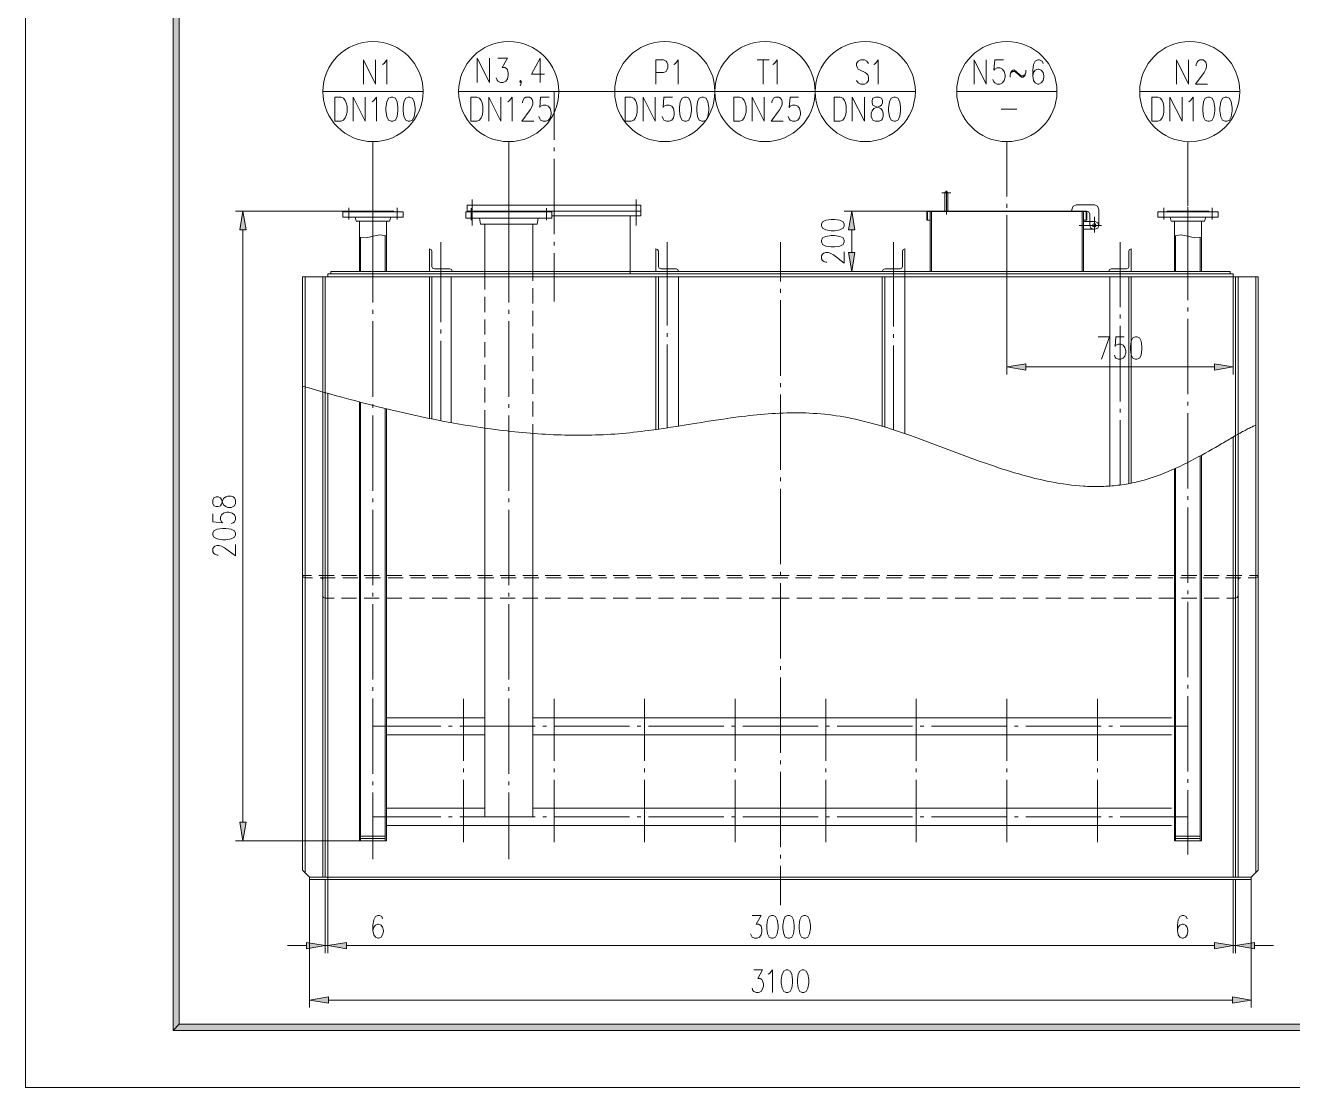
# Model space of a CAD drawing. Header units: millimetres. Extents: x 0 to 829, y 0 to 586.
# Drawn here: x 0 to 207, y 0 to 173.6 of the extents above; entities that cross this region are included whole.
import ezdxf

# ---------------------------------------------------------------- set-up
doc = ezdxf.new("R2010")
doc.units = ezdxf.units.MM

msp = doc.modelspace()

# ---------------------------------------------------------------- hatches: boundary and pattern name
h = msp.add_hatch(color=0)
h.dxf.hatch_style = 2
h.paths.add_polyline_path([(24.154694, 576.266028), (25.142472, 575.281778), (25.142472, 10.3505), (24.154694, 9.36625)])
h = msp.add_hatch(color=0)
h.dxf.hatch_style = 2
h.paths.add_polyline_path([(35.030833, 140.151556), (35.542361, 143.231306), (36.057417, 140.151556)])
h = msp.add_hatch(color=0)
h.dxf.hatch_style = 2
h.paths.add_polyline_path([(134.443611, 140.151556), (134.958667, 143.231306), (135.470194, 140.151556)])
h = msp.add_hatch(color=0)
h.dxf.hatch_style = 2
h.paths.add_polyline_path([(134.443611, 136.454444), (134.958667, 133.374694), (135.470194, 136.454444)])
h = msp.add_hatch(color=0)
h.dxf.hatch_style = 2
h.paths.add_polyline_path([(69.708889, 133.361642), (69.695836, 133.374694), (69.708889, 133.387747), (69.721942, 133.374694)])
h = msp.add_hatch(color=0)
h.dxf.hatch_style = 2
h.paths.add_polyline_path([(106.68, 133.361642), (106.666947, 133.374694), (106.68, 133.387747), (106.693053, 133.374694)])
h = msp.add_hatch(color=0)
h.dxf.hatch_style = 2
h.paths.add_polyline_path([(139.954, 133.361642), (139.940947, 133.374694), (139.954, 133.387747), (139.967053, 133.374694)])
h = msp.add_hatch(color=0)
h.dxf.hatch_style = 2
h.paths.add_polyline_path([(176.925111, 133.361642), (176.912058, 133.374694), (176.925111, 133.387747), (176.938164, 133.374694)])
h = msp.add_hatch(color=0)
h.dxf.hatch_style = 2
h.paths.add_polyline_path([(163.367861, 118.282861), (160.288111, 117.771333), (163.367861, 117.256278)])
h = msp.add_hatch(color=0)
h.dxf.hatch_style = 2
h.paths.add_polyline_path([(194.179472, 118.282861), (197.259222, 117.771333), (194.179472, 117.256278)])
h = msp.add_hatch(color=0)
h.dxf.hatch_style = 2
h.paths.add_polyline_path([(45.282556, 83.669364), (45.269503, 83.682417), (45.282556, 83.695469), (45.295608, 83.682417)])
h = msp.add_hatch(color=0)
h.dxf.hatch_style = 2
h.paths.add_polyline_path([(201.351444, 83.669364), (201.338392, 83.682417), (201.351444, 83.695469), (201.364497, 83.682417)])
h = msp.add_hatch(color=0)
h.dxf.hatch_style = 2
h.paths.add_polyline_path([(35.030833, 43.384611), (35.542361, 40.304861), (36.057417, 43.384611)])
h = msp.add_hatch(color=0)
h.dxf.hatch_style = 2
h.paths.add_polyline_path([(45.896389, 23.720778), (48.979667, 23.20925), (45.896389, 22.694194)])
h = msp.add_hatch(color=0)
h.dxf.hatch_style = 2
h.paths.add_polyline_path([(52.454528, 23.720778), (49.374778, 23.20925), (52.454528, 22.694194)])
h = msp.add_hatch(color=0)
h.dxf.hatch_style = 2
h.paths.add_polyline_path([(52.454528, 23.720778), (49.374778, 23.20925), (52.454528, 22.694194)])
h = msp.add_hatch(color=0)
h.dxf.hatch_style = 2
h.paths.add_polyline_path([(194.179472, 23.720778), (197.259222, 23.20925), (194.179472, 22.694194)])
h = msp.add_hatch(color=0)
h.dxf.hatch_style = 2
h.paths.add_polyline_path([(194.179472, 23.720778), (197.259222, 23.20925), (194.179472, 22.694194)])
h = msp.add_hatch(color=0)
h.dxf.hatch_style = 2
h.paths.add_polyline_path([(200.734083, 23.720778), (197.654333, 23.20925), (200.734083, 22.694194)])
h = msp.add_hatch(color=0)
h.dxf.hatch_style = 2
h.paths.add_polyline_path([(49.49825, 14.820194), (46.414972, 14.308667), (49.49825, 13.793611)])
h = msp.add_hatch(color=0)
h.dxf.hatch_style = 2
h.paths.add_polyline_path([(197.13575, 14.820194), (200.219028, 14.308667), (197.13575, 13.793611)])
h = msp.add_hatch(color=0)
h.dxf.hatch_style = 2
h.paths.add_polyline_path([(24.154694, 9.36625), (25.142472, 10.3505), (818.80075, 10.3505), (819.788528, 9.36625)])

# ---------------------------------------------------------------- linework, layer by layer
at = {"color": 0, "lineweight": 0}
for points in [[(0, 0), (0, 585.632278), (829.154778, 585.632278), (829.154778, 0)], [(24.154694, 576.266028), (25.142472, 575.281778), (25.142472, 10.3505), (24.154694, 9.36625)], [(50.567167, 157.899806), (50.567167, 161.843861), (51.551417, 161.843861), (51.97475, 161.656889), (52.256972, 161.279417), (52.398083, 160.905472), (52.539194, 160.341028), (52.539194, 159.402639), (52.398083, 158.838194), (52.256972, 158.46425), (51.97475, 158.086778), (51.551417, 157.899806)], [(59.72175, 161.843861), (59.298417, 161.656889), (59.016194, 161.092444), (58.875083, 160.154056), (58.875083, 159.589611), (59.016194, 158.651222), (59.298417, 158.086778), (59.72175, 157.899806), (60.003972, 157.899806), (60.427306, 158.086778), (60.706, 158.651222), (60.847111, 159.589611), (60.847111, 160.154056), (60.706, 161.092444), (60.427306, 161.656889), (60.003972, 161.843861)], [(62.536917, 161.843861), (62.117111, 161.656889), (61.834889, 161.092444), (61.693778, 160.154056), (61.693778, 159.589611), (61.834889, 158.651222), (62.117111, 158.086778), (62.536917, 157.899806), (62.819139, 157.899806), (63.242472, 158.086778), (63.524694, 158.651222), (63.665806, 159.589611), (63.665806, 160.154056), (63.524694, 161.092444), (63.242472, 161.656889), (62.819139, 161.843861)], [(72.749833, 157.899806), (72.749833, 161.843861), (73.734083, 161.843861), (74.157417, 161.656889), (74.439639, 161.279417), (74.58075, 160.905472), (74.721861, 160.341028), (74.721861, 159.402639), (74.58075, 158.838194), (74.439639, 158.46425), (74.157417, 158.086778), (73.734083, 157.899806)], [(97.952278, 157.899806), (97.952278, 161.843861), (98.940056, 161.843861), (99.359861, 161.656889), (99.642083, 161.279417), (99.783194, 160.905472), (99.924306, 160.341028), (99.924306, 159.402639), (99.783194, 158.838194), (99.642083, 158.46425), (99.359861, 158.086778), (98.940056, 157.899806)], [(107.671306, 161.843861), (107.247972, 161.656889), (106.96575, 161.092444), (106.824639, 160.154056), (106.824639, 159.589611), (106.96575, 158.651222), (107.247972, 158.086778), (107.671306, 157.899806), (107.953528, 157.899806), (108.376861, 158.086778), (108.655556, 158.651222), (108.796667, 159.589611), (108.796667, 160.154056), (108.655556, 161.092444), (108.376861, 161.656889), (107.953528, 161.843861)], [(110.486472, 161.843861), (110.066667, 161.656889), (109.784444, 161.092444), (109.643333, 160.154056), (109.643333, 159.589611), (109.784444, 158.651222), (110.066667, 158.086778), (110.486472, 157.899806), (110.768694, 157.899806), (111.192028, 158.086778), (111.47425, 158.651222), (111.615361, 159.589611), (111.615361, 160.154056), (111.47425, 161.092444), (111.192028, 161.656889), (110.768694, 161.843861)], [(115.725222, 157.899806), (115.725222, 161.843861), (116.713, 161.843861), (117.136333, 161.656889), (117.418556, 161.279417), (117.556139, 160.905472), (117.69725, 160.341028), (117.69725, 159.402639), (117.556139, 158.838194), (117.418556, 158.46425), (117.136333, 158.086778), (116.713, 157.899806)], [(132.090583, 157.899806), (132.090583, 161.843861), (133.078361, 161.843861), (133.501694, 161.656889), (133.783917, 161.279417), (133.9215, 160.905472), (134.062611, 160.341028), (134.062611, 159.402639), (133.9215, 158.838194), (133.783917, 158.46425), (133.501694, 158.086778), (133.078361, 157.899806)], [(138.853333, 161.843861), (138.43, 161.656889), (138.288889, 161.279417), (138.288889, 160.905472), (138.43, 160.528), (138.712222, 160.341028), (139.276667, 160.154056), (139.696472, 159.963556), (139.978694, 159.589611), (140.119806, 159.215667), (140.119806, 158.651222), (139.978694, 158.27375), (139.837583, 158.086778), (139.417778, 157.899806), (138.853333, 157.899806), (138.43, 158.086778), (138.288889, 158.27375), (138.147778, 158.651222), (138.147778, 159.215667), (138.288889, 159.589611), (138.571111, 159.963556), (138.994444, 160.154056), (139.555361, 160.341028), (139.837583, 160.528), (139.978694, 160.905472), (139.978694, 161.279417), (139.837583, 161.656889), (139.417778, 161.843861)], [(141.809611, 161.843861), (141.386278, 161.656889), (141.107583, 161.092444), (140.966472, 160.154056), (140.966472, 159.589611), (141.107583, 158.651222), (141.386278, 158.086778), (141.809611, 157.899806), (142.091833, 157.899806), (142.515167, 158.086778), (142.797389, 158.651222), (142.9385, 159.589611), (142.9385, 160.154056), (142.797389, 161.092444), (142.515167, 161.656889), (142.091833, 161.843861)], [(183.970083, 157.89275), (183.970083, 161.836806), (184.957861, 161.836806), (185.381194, 161.649833), (185.659889, 161.272361), (185.801, 160.898417), (185.942111, 160.333972), (185.942111, 159.395583), (185.801, 158.831139), (185.659889, 158.457194), (185.381194, 158.08325), (184.957861, 157.89275)], [(193.124667, 161.836806), (192.704861, 161.649833), (192.422639, 161.085389), (192.281528, 160.147), (192.281528, 159.582556), (192.422639, 158.644167), (192.704861, 158.08325), (193.124667, 157.89275), (193.406889, 157.89275), (193.830222, 158.08325), (194.112444, 158.644167), (194.253556, 159.582556), (194.253556, 160.147), (194.112444, 161.085389), (193.830222, 161.649833), (193.406889, 161.836806)], [(195.943361, 161.836806), (195.520028, 161.649833), (195.237806, 161.085389), (195.096694, 160.147), (195.096694, 159.582556), (195.237806, 158.644167), (195.520028, 158.08325), (195.943361, 157.89275), (196.225583, 157.89275), (196.648917, 158.08325), (196.927611, 158.644167), (197.068722, 159.582556), (197.068722, 160.147), (196.927611, 161.085389), (196.648917, 161.649833), (196.225583, 161.836806)], [(35.030833, 140.151556), (35.542361, 143.231306), (36.057417, 140.151556)], [(134.443611, 140.151556), (134.958667, 143.231306), (135.470194, 140.151556)], [(130.026833, 140.81125), (130.203222, 140.416139), (130.732389, 140.151556), (131.614333, 140.021028), (132.139972, 140.021028), (133.021917, 140.151556), (133.547556, 140.416139), (133.723944, 140.81125), (133.723944, 141.075833), (133.547556, 141.470944), (133.021917, 141.735528), (132.139972, 141.869583), (131.614333, 141.869583), (130.732389, 141.735528), (130.203222, 141.470944), (130.026833, 141.075833)], [(174.289861, 140.892389), (174.374528, 141.100528), (174.582667, 141.188722), (174.794333, 141.100528), (174.879, 140.892389), (174.794333, 140.680722), (174.582667, 140.596056), (174.374528, 140.680722)], [(130.026833, 138.172472), (130.203222, 137.773833), (130.732389, 137.50925), (131.614333, 137.378722), (132.139972, 137.378722), (133.021917, 137.50925), (133.547556, 137.773833), (133.723944, 138.172472), (133.723944, 138.433528), (133.547556, 138.832167), (133.021917, 139.09675), (132.139972, 139.227278), (131.614333, 139.227278), (130.732389, 139.09675), (130.203222, 138.832167), (130.026833, 138.433528)], [(134.443611, 136.454444), (134.958667, 133.374694), (135.470194, 136.454444)], [(181.281917, 122.699639), (180.886806, 122.52325), (180.622222, 121.994083), (180.491694, 121.115667), (180.491694, 120.5865), (180.622222, 119.708083), (180.886806, 119.178917), (181.281917, 119.002528), (181.5465, 119.002528), (181.945139, 119.178917), (182.206194, 119.708083), (182.34025, 120.5865), (182.34025, 121.115667), (182.206194, 121.994083), (181.945139, 122.52325), (181.5465, 122.699639)], [(163.367861, 118.282861), (160.288111, 117.771333), (163.367861, 117.256278)], [(194.179472, 118.282861), (197.259222, 117.771333), (194.179472, 117.256278)], [(30.614056, 95.465194), (30.790444, 95.070083), (31.143222, 94.936028), (31.496, 94.936028), (31.84525, 95.070083), (32.021639, 95.334667), (32.198028, 95.860306), (32.374417, 96.258944), (32.727194, 96.52), (33.079972, 96.654056), (33.605611, 96.654056), (33.958389, 96.52), (34.134778, 96.389472), (34.311167, 95.994361), (34.311167, 95.465194), (34.134778, 95.070083), (33.958389, 94.936028), (33.605611, 94.8055), (33.079972, 94.8055), (32.727194, 94.936028), (32.374417, 95.200611), (32.198028, 95.595722), (32.021639, 96.124889), (31.84525, 96.389472), (31.496, 96.52), (31.143222, 96.52), (30.790444, 96.389472), (30.614056, 95.994361)], [(30.614056, 90.314639), (30.790444, 89.919528), (31.319611, 89.654944), (32.198028, 89.524417), (32.727194, 89.524417), (33.605611, 89.654944), (34.134778, 89.919528), (34.311167, 90.314639), (34.311167, 90.579222), (34.134778, 90.974333), (33.605611, 91.238917), (32.727194, 91.372972), (32.198028, 91.372972), (31.319611, 91.238917), (30.790444, 90.974333), (30.614056, 90.579222)], [(35.030833, 43.384611), (35.542361, 40.304861), (36.057417, 43.384611)], [(121.863556, 28.137556), (121.468444, 27.961167), (121.203861, 27.432), (121.073333, 26.553583), (121.073333, 26.024417), (121.203861, 25.142472), (121.468444, 24.616833), (121.863556, 24.440444), (122.128139, 24.440444), (122.52325, 24.616833), (122.787833, 25.142472), (122.921889, 26.024417), (122.921889, 26.553583), (122.787833, 27.432), (122.52325, 27.961167), (122.128139, 28.137556)], [(124.505861, 28.137556), (124.11075, 27.961167), (123.846167, 27.432), (123.712111, 26.553583), (123.712111, 26.024417), (123.846167, 25.142472), (124.11075, 24.616833), (124.505861, 24.440444), (124.770444, 24.440444), (125.165556, 24.616833), (125.430139, 25.142472), (125.560667, 26.024417), (125.560667, 26.553583), (125.430139, 27.432), (125.165556, 27.961167), (124.770444, 28.137556)], [(127.144639, 28.137556), (126.749528, 27.961167), (126.484944, 27.432), (126.354417, 26.553583), (126.354417, 26.024417), (126.484944, 25.142472), (126.749528, 24.616833), (127.144639, 24.440444), (127.409222, 24.440444), (127.807861, 24.616833), (128.068917, 25.142472), (128.202972, 26.024417), (128.202972, 26.553583), (128.068917, 27.432), (127.807861, 27.961167), (127.409222, 28.137556)], [(45.896389, 23.720778), (48.979667, 23.20925), (45.896389, 22.694194)], [(52.454528, 23.720778), (49.374778, 23.20925), (52.454528, 22.694194)], [(52.454528, 23.720778), (49.374778, 23.20925), (52.454528, 22.694194)], [(194.179472, 23.720778), (197.259222, 23.20925), (194.179472, 22.694194)], [(194.179472, 23.720778), (197.259222, 23.20925), (194.179472, 22.694194)], [(200.734083, 23.720778), (197.654333, 23.20925), (200.734083, 22.694194)], [(124.241278, 19.236972), (123.846167, 19.060583), (123.581583, 18.534944), (123.447528, 17.653), (123.447528, 17.123833), (123.581583, 16.245417), (123.846167, 15.71625), (124.241278, 15.539861), (124.505861, 15.539861), (124.900972, 15.71625), (125.165556, 16.245417), (125.296083, 17.123833), (125.296083, 17.653), (125.165556, 18.534944), (124.900972, 19.060583), (124.505861, 19.236972)], [(126.883583, 19.236972), (126.484944, 19.060583), (126.220361, 18.534944), (126.089833, 17.653), (126.089833, 17.123833), (126.220361, 16.245417), (126.484944, 15.71625), (126.883583, 15.539861), (127.144639, 15.539861), (127.543278, 15.71625), (127.807861, 16.245417), (127.938389, 17.123833), (127.938389, 17.653), (127.807861, 18.534944), (127.543278, 19.060583), (127.144639, 19.236972)], [(49.49825, 14.820194), (46.414972, 14.308667), (49.49825, 13.793611)], [(197.13575, 14.820194), (200.219028, 14.308667), (197.13575, 13.793611)], [(24.154694, 9.36625), (25.142472, 10.3505), (818.80075, 10.3505), (819.788528, 9.36625)]]:
    msp.add_lwpolyline(points, close=True, dxfattribs=at)
for points in [[(55.21325, 163.978167), (55.21325, 167.922222), (57.185278, 163.978167), (57.185278, 167.922222)], [(58.314167, 167.170806), (58.596389, 167.357778), (59.016194, 167.922222), (59.016194, 163.978167)], [(73.804639, 164.256861), (73.804639, 168.200917), (75.776667, 164.256861), (75.776667, 168.200917)], [(77.187778, 168.200917), (78.736472, 168.200917), (77.889806, 166.698083), (78.313139, 166.698083), (78.595361, 166.511111), (78.736472, 166.324139), (78.877583, 165.759694), (78.877583, 165.38575), (78.736472, 164.821306), (78.45425, 164.447361), (78.030917, 164.256861), (77.607583, 164.256861), (77.187778, 164.447361), (77.046667, 164.634333), (76.905556, 165.008278)], [(84.088111, 168.200917), (82.680528, 165.572722), (84.793667, 165.572722)], [(84.088111, 168.200917), (84.088111, 164.256861)], [(102.954667, 163.978167), (102.954667, 167.922222), (104.221139, 167.922222), (104.644472, 167.73525), (104.785583, 167.548278), (104.923167, 167.170806), (104.923167, 166.606361), (104.785583, 166.232417), (104.644472, 166.045444), (104.221139, 165.858472), (102.954667, 165.858472)], [(105.910944, 167.170806), (106.193167, 167.357778), (106.6165, 167.922222), (106.6165, 163.978167)], [(119.528167, 167.922222), (121.500194, 167.922222)], [(120.515944, 167.922222), (120.515944, 163.978167)], [(122.064639, 167.170806), (122.346861, 167.357778), (122.770194, 167.922222), (122.770194, 163.978167)], [(137.724444, 167.357778), (137.44575, 167.73525), (137.022417, 167.922222), (136.457972, 167.922222), (136.034639, 167.73525), (135.752417, 167.357778), (135.752417, 166.983833), (135.893528, 166.606361), (136.034639, 166.419389), (136.316861, 166.232417), (137.163528, 165.858472), (137.44575, 165.667972), (137.586861, 165.481), (137.724444, 165.107056), (137.724444, 164.542611), (137.44575, 164.165139), (137.022417, 163.978167), (136.457972, 163.978167), (136.034639, 164.165139), (135.752417, 164.542611)], [(138.571111, 167.170806), (138.853333, 167.357778), (139.276667, 167.922222), (139.276667, 163.978167)], [(154.932944, 163.978167), (154.932944, 167.922222), (156.904972, 163.978167), (156.904972, 167.922222)], [(159.720139, 167.922222), (158.312556, 167.922222), (158.171444, 166.232417), (158.312556, 166.419389), (158.735889, 166.606361), (159.159222, 166.606361), (159.579028, 166.419389), (159.86125, 166.045444), (160.002361, 165.481), (160.002361, 165.107056), (159.86125, 164.542611), (159.579028, 164.165139), (159.159222, 163.978167), (158.735889, 163.978167), (158.312556, 164.165139), (158.171444, 164.355639), (158.030333, 164.729583)], [(166.200667, 167.357778), (166.059556, 167.73525), (165.636222, 167.922222), (165.354, 167.922222), (164.934194, 167.73525), (164.651972, 167.170806), (164.510861, 166.232417), (164.510861, 165.294028), (164.651972, 164.542611), (164.934194, 164.165139), (165.354, 163.978167), (165.495111, 163.978167), (165.918444, 164.165139), (166.200667, 164.542611), (166.341778, 165.107056), (166.341778, 165.294028), (166.200667, 165.858472), (165.918444, 166.232417), (165.495111, 166.419389), (165.354, 166.419389), (164.934194, 166.232417), (164.651972, 165.858472), (164.510861, 165.294028)], [(187.984694, 163.974639), (187.984694, 167.915167), (189.956722, 163.974639), (189.956722, 167.915167)], [(191.223194, 166.976778), (191.223194, 167.167278), (191.364306, 167.541222), (191.505417, 167.728194), (191.787639, 167.915167), (192.352083, 167.915167), (192.634306, 167.728194), (192.775417, 167.541222), (192.916528, 167.167278), (192.916528, 166.789806), (192.775417, 166.415861), (192.493194, 165.851417), (191.082083, 163.974639), (193.054111, 163.974639)], [(160.849028, 165.107056), (160.849028, 165.481), (160.990139, 166.045444), (161.272361, 166.232417), (161.551056, 166.232417), (161.833278, 166.045444), (162.397722, 165.481), (162.679944, 165.294028), (162.962167, 165.294028), (163.244389, 165.481), (163.381972, 165.858472)], [(160.849028, 165.481), (160.990139, 165.858472), (161.272361, 166.045444), (161.551056, 166.045444), (161.833278, 165.858472), (162.397722, 165.294028), (162.679944, 165.107056), (162.962167, 165.107056), (163.244389, 165.294028), (163.381972, 165.858472), (163.381972, 166.232417)], [(80.793167, 163.699472), (80.884889, 163.822944), (81.001306, 164.101639), (81.001306, 164.412083), (80.884889, 164.567306), (80.768472, 164.412083), (80.884889, 164.256861), (81.001306, 164.412083)], [(48.584556, 162.7505), (64.949917, 162.7505)], [(53.523444, 157.899806), (53.523444, 161.843861), (55.495472, 157.899806), (55.495472, 161.843861)], [(56.624361, 161.092444), (56.906583, 161.279417), (57.326389, 161.843861), (57.326389, 157.899806)], [(70.767222, 162.7505), (87.132583, 162.7505)], [(75.706111, 157.899806), (75.706111, 161.843861), (77.678139, 157.899806), (77.678139, 161.843861)], [(78.807028, 161.092444), (79.08925, 161.279417), (79.509056, 161.843861), (79.509056, 157.899806)], [(81.198861, 160.905472), (81.198861, 161.092444), (81.339972, 161.466389), (81.481083, 161.656889), (81.763306, 161.843861), (82.32775, 161.843861), (82.609972, 161.656889), (82.751083, 161.466389), (82.892194, 161.092444), (82.892194, 160.714972), (82.751083, 160.341028), (82.468861, 159.776583), (81.061278, 157.899806), (83.033306, 157.899806)], [(85.56625, 161.843861), (84.158667, 161.843861), (84.017556, 160.154056), (84.158667, 160.341028), (84.582, 160.528), (85.001806, 160.528), (85.425139, 160.341028), (85.707361, 159.963556), (85.848472, 159.402639), (85.848472, 159.025167), (85.707361, 158.46425), (85.425139, 158.086778), (85.001806, 157.899806), (84.582, 157.899806), (84.158667, 158.086778), (84.017556, 158.27375), (83.876444, 158.651222)], [(86.345889, 162.7505), (86.345889, 154.855333)], [(112.61725, 162.7505), (86.345889, 162.7505)], [(100.912083, 157.899806), (100.912083, 161.843861), (102.884111, 157.899806), (102.884111, 161.843861)], [(105.699278, 161.843861), (104.291694, 161.843861), (104.150583, 160.154056), (104.291694, 160.341028), (104.715028, 160.528), (105.134833, 160.528), (105.558167, 160.341028), (105.840389, 159.963556), (105.9815, 159.402639), (105.9815, 159.025167), (105.840389, 158.46425), (105.558167, 158.086778), (105.134833, 157.899806), (104.715028, 157.899806), (104.291694, 158.086778), (104.150583, 158.27375), (104.009472, 158.651222)], [(112.61725, 162.7505), (128.982611, 162.7505)], [(118.685028, 157.899806), (118.685028, 161.843861), (120.657056, 157.899806), (120.657056, 161.843861)], [(121.923528, 160.905472), (121.923528, 161.092444), (122.064639, 161.466389), (122.20575, 161.656889), (122.487972, 161.843861), (123.052417, 161.843861), (123.331111, 161.656889), (123.472222, 161.466389), (123.613333, 161.092444), (123.613333, 160.714972), (123.472222, 160.341028), (123.19, 159.776583), (121.782417, 157.899806), (123.754444, 157.899806)], [(126.290917, 161.843861), (124.883333, 161.843861), (124.742222, 160.154056), (124.883333, 160.341028), (125.303139, 160.528), (125.726472, 160.528), (126.149806, 160.341028), (126.432028, 159.963556), (126.573139, 159.402639), (126.573139, 159.025167), (126.432028, 158.46425), (126.149806, 158.086778), (125.726472, 157.899806), (125.303139, 157.899806), (124.883333, 158.086778), (124.742222, 158.27375), (124.601111, 158.651222)], [(128.982611, 162.7505), (145.347972, 162.7505)], [(135.050389, 157.899806), (135.050389, 161.843861), (137.022417, 157.899806), (137.022417, 161.843861)], [(168.472556, 162.7505), (152.107194, 162.7505)], [(181.991, 162.746972), (198.356361, 162.746972)], [(186.929889, 157.89275), (186.929889, 161.836806), (188.901917, 157.89275), (188.901917, 161.836806)], [(190.027278, 161.085389), (190.3095, 161.272361), (190.732833, 161.836806), (190.732833, 157.89275)], [(159.370889, 159.871833), (161.903833, 159.871833)], [(56.769, 154.569583), (56.769, 143.711083)], [(78.951667, 154.569583), (78.951667, 143.711083)], [(86.345889, 153.624139), (86.345889, 153.006778)], [(160.288111, 154.569583), (160.288111, 145.626667)], [(189.865, 154.569583), (189.865, 144.092083)], [(86.345889, 151.775583), (86.345889, 139.449528)], [(72.957972, 145.115139), (72.957972, 140.87475)], [(99.733806, 145.115139), (99.733806, 140.87475)], [(149.690667, 146.191111), (151.168806, 146.191111)], [(150.674917, 146.191111), (150.604361, 146.363972), (150.427972, 146.438056), (150.255111, 146.363972), (150.184556, 146.191111)], [(150.184556, 143.231306), (150.184556, 146.191111)], [(150.427972, 142.673917), (150.427972, 146.558)], [(150.674917, 143.231306), (150.674917, 146.191111)], [(56.769, 143.231306), (34.311167, 143.231306)], [(51.837167, 143.083139), (51.837167, 142.247056)], [(51.837167, 143.083139), (61.697306, 143.083139)], [(52.824944, 143.746361), (52.824944, 141.855472)], [(53.364694, 143.231306), (60.169778, 143.231306)], [(53.364694, 143.231306), (53.364694, 143.083139)], [(56.769, 143.929806), (56.769, 135.131528)], [(60.169778, 143.231306), (60.169778, 143.083139)], [(60.713056, 143.746361), (60.713056, 141.855472)], [(61.697306, 143.083139), (61.697306, 142.247056)], [(71.927861, 143.083139), (85.975472, 143.083139)], [(71.927861, 143.083139), (71.927861, 142.0495)], [(72.146583, 144.173222), (100.541667, 144.173222)], [(72.146583, 144.173222), (72.146583, 143.083139)], [(72.146583, 143.231306), (100.541667, 143.231306)], [(72.788639, 143.711083), (72.788639, 141.756694)], [(73.356611, 143.231306), (84.546722, 143.231306)], [(73.356611, 143.231306), (73.356611, 143.083139)], [(78.951667, 143.929806), (78.951667, 135.131528)], [(84.546722, 143.231306), (84.546722, 143.083139)], [(85.111167, 143.711083), (85.111167, 141.756694)], [(85.975472, 143.083139), (85.975472, 142.0495)], [(100.541667, 144.173222), (100.541667, 142.444611)], [(147.22475, 143.231306), (133.723944, 143.231306)], [(147.22475, 143.231306), (147.22475, 141.753167)], [(173.351472, 143.231306), (147.22475, 143.231306)], [(173.351472, 143.132528), (147.22475, 143.132528)], [(147.323528, 143.132528), (147.323528, 141.753167)], [(147.768028, 143.132528), (147.768028, 133.374694)], [(147.965583, 143.132528), (147.965583, 133.374694)], [(160.288111, 144.395472), (160.288111, 143.778111)], [(171.626389, 144.219083), (171.104278, 144.000361), (170.885556, 143.47825)], [(170.885556, 143.47825), (170.885556, 143.231306)], [(174.582667, 144.219083), (171.626389, 144.219083)], [(172.614167, 143.132528), (172.614167, 133.374694)], [(172.808194, 143.132528), (172.808194, 133.374694)], [(173.252694, 143.132528), (173.252694, 141.753167)], [(173.845361, 142.740944), (173.700722, 143.086667), (173.351472, 143.231306)], [(173.351472, 143.231306), (173.351472, 141.753167)], [(175.3235, 143.47825), (175.108306, 144.000361), (174.582667, 144.219083)], [(175.3235, 143.47825), (175.3235, 140.892389)], [(194.796833, 143.083139), (184.936694, 143.083139)], [(184.936694, 143.083139), (184.936694, 142.247056)], [(185.920944, 143.746361), (185.920944, 141.855472)], [(193.265778, 143.231306), (186.464222, 143.231306)], [(186.464222, 143.231306), (186.464222, 143.083139)], [(189.865, 143.929806), (189.865, 135.131528)], [(189.865, 142.860889), (189.865, 142.243528)], [(193.265778, 143.231306), (193.265778, 143.083139)], [(193.809056, 143.746361), (193.809056, 141.855472)], [(194.796833, 143.083139), (194.796833, 142.247056)], [(51.837167, 142.247056), (61.697306, 142.247056)], [(53.858583, 142.247056), (54.052611, 141.555611)], [(54.052611, 141.555611), (59.481861, 141.555611)], [(54.574722, 141.555611), (54.574722, 133.374694)], [(56.769, 142.476361), (56.769, 141.859)], [(58.95975, 141.555611), (58.95975, 133.374694)], [(59.675889, 142.247056), (59.481861, 141.555611)], [(71.927861, 142.0495), (85.975472, 142.0495)], [(74.143306, 142.0495), (74.32675, 141.06525)], [(74.32675, 141.06525), (83.573056, 141.06525)], [(75.032306, 141.06525), (75.032306, 133.374694)], [(78.951667, 142.476361), (78.951667, 141.859)], [(82.871028, 141.06525), (82.871028, 133.374694)], [(83.7565, 142.0495), (83.573056, 141.06525)], [(85.975472, 142.444611), (100.541667, 142.444611)], [(98.767194, 142.444611), (98.767194, 132.979583)], [(147.768028, 141.753167), (147.22475, 141.753167)], [(160.288111, 142.546917), (160.288111, 130.220861)], [(175.771528, 140.892389), (172.11675, 140.892389)], [(173.351472, 141.753167), (172.808194, 141.753167)], [(174.706139, 141.506222), (172.808194, 141.506222)], [(173.845361, 142.740944), (173.845361, 141.506222)], [(173.845361, 141.506222), (173.845361, 140.892389)], [(173.845361, 140.892389), (174.025278, 140.454944), (174.462722, 140.275028)], [(174.582667, 142.292917), (174.582667, 139.703528)], [(175.3235, 140.892389), (175.143583, 141.326306), (174.706139, 141.506222)], [(174.706139, 140.275028), (175.143583, 140.454944), (175.3235, 140.892389)], [(194.796833, 142.247056), (184.936694, 142.247056)], [(186.958111, 142.247056), (187.152139, 141.555611)], [(192.581389, 141.555611), (187.152139, 141.555611)], [(187.670722, 141.555611), (187.670722, 133.374694)], [(189.865, 141.012333), (189.865, 128.686278)], [(192.059278, 141.555611), (192.059278, 133.374694)], [(192.775417, 142.247056), (192.581389, 141.555611)], [(35.542361, 140.151556), (35.542361, 43.384611)], [(54.574722, 138.952111), (55.707139, 138.846278), (56.807806, 139.121444)], [(54.747583, 138.909778), (54.747583, 133.374694)], [(56.769, 140.627806), (56.769, 128.305278)], [(58.95975, 139.192), (57.876722, 139.364861), (56.807806, 139.121444)], [(58.790417, 139.248444), (58.790417, 133.374694)], [(78.951667, 140.627806), (78.951667, 128.305278)], [(134.958667, 140.151556), (134.958667, 136.454444)], [(174.706139, 140.275028), (172.808194, 140.275028)], [(189.826194, 139.121444), (188.75375, 139.364861), (187.670722, 139.192)], [(187.843583, 139.248444), (187.843583, 133.374694)], [(189.826194, 139.121444), (190.926861, 138.846278), (192.059278, 138.952111)], [(191.886417, 138.909778), (191.886417, 133.374694)], [(66.011778, 137.071806), (66.011778, 133.374694)], [(66.403361, 136.676694), (66.290472, 136.955389), (66.011778, 137.071806)], [(66.403361, 136.676694), (66.403361, 134.161389)], [(67.860333, 138.133667), (67.860333, 125.095)], [(86.345889, 138.218333), (86.345889, 137.600972)], [(102.982889, 137.071806), (102.982889, 133.374694)], [(103.378, 136.676694), (103.261583, 136.955389), (102.982889, 137.071806)], [(103.378, 136.676694), (103.378, 134.161389)], [(104.831444, 138.133667), (104.831444, 124.5235)], [(123.317, 138.133667), (123.317, 131.727222)], [(141.802556, 138.133667), (141.802556, 124.347111)], [(143.651111, 137.071806), (143.372417, 136.955389), (143.256, 136.676694)], [(143.256, 136.676694), (143.256, 134.161389)], [(143.651111, 137.071806), (143.651111, 133.374694)], [(143.651111, 136.676694), (143.651111, 106.859917)], [(178.773667, 138.133667), (178.773667, 127.543278)], [(180.622222, 137.071806), (180.343528, 136.955389), (180.227111, 136.676694)], [(180.227111, 136.676694), (180.227111, 134.161389)], [(180.622222, 137.071806), (180.622222, 133.374694)], [(86.345889, 136.369778), (86.345889, 128.474611)], [(130.908778, 134.870472), (130.732389, 134.870472), (130.379611, 135.001), (130.203222, 135.135056), (130.026833, 135.399639), (130.026833, 135.925278), (130.203222, 136.189861), (130.379611, 136.323917), (130.732389, 136.454444), (131.085167, 136.454444), (131.437944, 136.323917), (131.963583, 136.059333), (133.723944, 134.736417), (133.723944, 136.584972)], [(45.282556, 132.485694), (45.282556, 35.521194)], [(45.282556, 132.485694), (201.351444, 132.485694)], [(45.677667, 132.485694), (45.677667, 35.126083)], [(48.584556, 132.485694), (48.584556, 34.388778)], [(48.979667, 132.485694), (48.979667, 34.388778)], [(49.374778, 132.979583), (197.259222, 132.979583)], [(49.374778, 132.979583), (49.374778, 132.485694)], [(49.865139, 133.374694), (196.768861, 133.374694)], [(49.865139, 133.374694), (49.865139, 132.979583)], [(66.011778, 132.485694), (66.011778, 109.339944)], [(66.011778, 132.485694), (69.708889, 132.485694)], [(66.403361, 134.161389), (66.519778, 133.882694), (66.798472, 133.766278)], [(66.403361, 132.485694), (66.403361, 109.262333)], [(66.798472, 133.766278), (69.313778, 133.766278)], [(69.708889, 133.374694), (69.592472, 133.653389), (69.313778, 133.766278)], [(69.518389, 132.485694), (69.518389, 108.662611)], [(75.032306, 133.374694), (75.032306, 130.429)], [(82.871028, 133.374694), (82.871028, 131.840111)], [(102.982889, 132.485694), (102.982889, 107.547833)], [(102.982889, 132.485694), (106.68, 132.485694)], [(103.378, 134.161389), (103.490889, 133.882694), (103.769583, 133.766278)], [(103.378, 132.485694), (103.378, 107.607806)], [(103.769583, 133.766278), (106.284889, 133.766278)], [(106.68, 133.374694), (106.563583, 133.653389), (106.284889, 133.766278)], [(106.672944, 132.485694), (106.672944, 108.136972)], [(146.741444, 133.374694), (133.723944, 133.374694)], [(140.349111, 133.766278), (140.070417, 133.653389), (139.954, 133.374694)], [(139.954, 132.485694), (139.954, 108.059361)], [(139.954, 132.485694), (143.651111, 132.485694)], [(139.954, 132.485694), (143.651111, 132.485694)], [(142.860889, 133.766278), (140.349111, 133.766278)], [(140.349111, 132.485694), (140.349111, 107.939417)], [(142.860889, 133.766278), (143.143111, 133.882694), (143.256, 134.161389)], [(160.288111, 132.485694), (160.288111, 116.536611)], [(177.320222, 133.766278), (177.041528, 133.653389), (176.925111, 133.374694)], [(176.925111, 132.485694), (180.622222, 132.485694)], [(176.925111, 132.485694), (180.622222, 132.485694)], [(177.115611, 132.485694), (177.115611, 98.298)], [(179.835528, 133.766278), (177.320222, 133.766278)], [(179.835528, 133.766278), (180.114222, 133.882694), (180.227111, 134.161389)], [(180.227111, 132.485694), (180.227111, 98.696639)], [(180.622222, 132.485694), (180.622222, 98.770722)], [(180.622222, 132.485694), (180.622222, 114.261194)], [(196.768861, 133.374694), (196.768861, 132.979583)], [(196.768861, 133.374694), (196.768861, 132.979583)], [(197.259222, 132.979583), (197.259222, 132.485694)], [(197.259222, 132.979583), (197.259222, 132.485694)], [(197.259222, 132.485694), (197.259222, 116.536611)], [(197.654333, 132.485694), (197.654333, 34.388778)], [(198.049444, 132.485694), (198.049444, 34.388778)], [(200.956333, 132.485694), (200.956333, 35.126083)], [(201.351444, 132.485694), (201.351444, 35.521194)], [(82.871028, 130.608917), (82.871028, 128.143)], [(123.317, 130.496028), (123.317, 129.878667)], [(75.032306, 129.194278), (75.032306, 126.731889)], [(123.317, 128.647472), (123.317, 116.324944)], [(160.288111, 128.989667), (160.288111, 128.372306)], [(56.769, 127.070556), (56.769, 126.456722)], [(78.951667, 127.070556), (78.951667, 126.456722)], [(82.871028, 126.911806), (82.871028, 124.445889)], [(160.288111, 127.141111), (160.288111, 118.198194)], [(178.773667, 126.312083), (178.773667, 125.694722)], [(189.865, 127.455083), (189.865, 126.837722)], [(56.769, 125.222), (56.769, 112.899472)], [(75.032306, 125.497167), (75.032306, 123.034778)], [(78.951667, 125.222), (78.951667, 112.899472)], [(178.773667, 124.463528), (178.773667, 112.137472)], [(189.865, 125.606528), (189.865, 113.284)], [(67.860333, 123.863806), (67.860333, 123.246444)], [(82.871028, 123.214694), (82.871028, 120.748778)], [(104.831444, 123.292306), (104.831444, 122.674944)], [(141.802556, 123.115917), (141.802556, 122.498556)], [(175.210611, 122.699639), (177.059167, 122.699639), (175.73625, 119.002528)], [(179.433361, 122.699639), (178.113972, 122.699639), (177.983444, 121.115667), (178.113972, 121.292056), (178.509083, 121.468444), (178.907722, 121.468444), (179.302833, 121.292056), (179.567417, 120.939278), (179.697944, 120.410111), (179.697944, 120.057333), (179.567417, 119.531694), (179.302833, 119.178917), (178.907722, 119.002528), (178.509083, 119.002528), (178.113972, 119.178917), (177.983444, 119.355306), (177.849389, 119.708083)], [(67.860333, 122.01525), (67.860333, 108.973056)], [(75.032306, 121.800056), (75.032306, 119.337667)], [(104.831444, 121.44375), (104.831444, 107.830056)], [(141.802556, 121.267361), (141.802556, 107.480806)], [(75.032306, 118.102944), (75.032306, 115.640556)], [(82.871028, 119.517583), (82.871028, 117.051667)], [(194.179472, 117.771333), (163.367861, 117.771333)], [(45.282556, 114.6175), (45.801139, 114.469333), (46.32325, 114.317639), (46.848889, 114.165944), (47.374528, 114.01425), (47.907222, 113.862556), (48.439917, 113.710861), (49.519417, 113.403944), (50.6095, 113.100556), (51.713694, 112.797167), (52.824944, 112.497306), (53.950306, 112.197444), (55.082722, 111.897583), (56.22925, 111.604778), (57.382833, 111.311972), (58.543472, 111.022694), (59.714694, 110.740472), (60.8965, 110.461778), (62.081833, 110.190139), (63.27775, 109.922028), (64.480722, 109.660972), (65.69075, 109.406972), (66.904306, 109.160028), (68.124917, 108.923667), (69.352583, 108.694361), (70.583778, 108.472111), (71.8185, 108.260444), (73.05675, 108.059361), (74.302056, 107.868861), (75.547361, 107.692472), (76.799722, 107.523139), (77.424139, 107.445528), (78.052083, 107.367917), (78.680028, 107.293833), (79.307972, 107.223278), (79.935917, 107.159778), (80.563861, 107.096278), (81.191806, 107.036306), (81.81975, 106.979861), (82.451222, 106.926944), (83.079167, 106.877556), (83.710639, 106.831694), (84.338583, 106.789361), (84.970056, 106.750556), (85.598, 106.718806), (86.229472, 106.687056), (86.857417, 106.662361), (87.488889, 106.641194), (88.116833, 106.623556), (88.744778, 106.609444), (89.372722, 106.598861), (90.000667, 106.595333), (90.628611, 106.595333), (91.256556, 106.598861), (91.8845, 106.605917), (92.508917, 106.620028), (93.136861, 106.637667), (93.761278, 106.658833), (94.385694, 106.687056), (95.006583, 106.718806), (95.631, 106.754083), (96.251889, 106.796417), (96.872778, 106.842278), (97.490139, 106.895194), (98.111028, 106.951639), (98.728389, 107.011611), (99.34575, 107.078639), (99.959583, 107.149194), (100.576944, 107.21975), (101.190778, 107.297361), (101.804611, 107.3785), (103.032278, 107.544306), (104.252889, 107.724222), (105.477028, 107.907667), (106.694111, 108.101694), (107.914722, 108.295722), (110.345361, 108.687306), (111.562444, 108.881333), (112.776, 109.071833), (113.993083, 109.25175), (115.206639, 109.428139), (116.423722, 109.590417), (117.0305, 109.6645), (117.640806, 109.738583), (118.247583, 109.809139), (118.857889, 109.876167), (119.468194, 109.936139), (120.0785, 109.992583), (120.688806, 110.0455), (121.299111, 110.091361), (121.909417, 110.133694), (122.52325, 110.1725), (123.137083, 110.200722), (123.747389, 110.225417), (124.36475, 110.243056), (124.978583, 110.257167), (125.592417, 110.260694), (126.209778, 110.260694), (126.827139, 110.250111), (127.4445, 110.232472), (128.061861, 110.207778), (128.68275, 110.176028), (129.303639, 110.133694), (129.924528, 110.084306), (130.548944, 110.027861), (131.173361, 109.960833), (131.797778, 109.883222), (132.422194, 109.795028), (133.050139, 109.699778), (133.678083, 109.593944), (134.309556, 109.477528), (134.9375, 109.350528), (135.5725, 109.216472), (136.203972, 109.071833), (136.838972, 108.916611), (137.473972, 108.757861), (138.1125, 108.588528), (138.7475, 108.412139), (139.389556, 108.228694), (140.028083, 108.038194), (140.670139, 107.840639), (141.312194, 107.639556), (141.95425, 107.431417), (142.596306, 107.216222), (143.241889, 107.001028), (143.887472, 106.778778), (144.533056, 106.549472), (145.182167, 106.320167), (146.476861, 105.850972), (147.778611, 105.371194), (149.080361, 104.884361), (150.385639, 104.390472), (153.006778, 103.406222), (154.319111, 102.922917), (155.631444, 102.443139), (156.950833, 101.973944), (157.607, 101.744639), (158.266694, 101.518861), (158.926389, 101.300139), (159.586083, 101.081417), (160.245778, 100.86975), (160.909, 100.665139), (161.568694, 100.464056), (162.228389, 100.270028), (162.891611, 100.079528), (163.551306, 99.899611), (164.214528, 99.72675), (164.87775, 99.557417), (165.537444, 99.398667), (166.200667, 99.2505), (166.863889, 99.109389), (167.523583, 98.975333), (168.186806, 98.851861), (168.850028, 98.738972), (169.509722, 98.633139), (170.172944, 98.541417), (170.836167, 98.460278), (171.495861, 98.389722), (172.159083, 98.32975), (172.822306, 98.283889), (173.150389, 98.26625), (173.482, 98.248611), (173.813611, 98.238028), (174.145222, 98.227444), (174.473306, 98.220389), (174.804917, 98.216861), (175.136528, 98.220389), (175.468139, 98.223917), (175.796222, 98.230972), (176.127833, 98.241556), (176.459444, 98.255667), (176.787528, 98.276833), (177.119139, 98.298), (177.447222, 98.322694), (177.778833, 98.354444), (178.106917, 98.386194), (178.438528, 98.425), (178.766611, 98.463806), (179.098222, 98.509667), (179.426306, 98.559056), (179.757917, 98.611972), (180.086, 98.668417), (180.414083, 98.731917), (180.745694, 98.795417), (181.073778, 98.865972), (181.401861, 98.940056), (181.729944, 99.017667), (182.061556, 99.098806), (182.389639, 99.187), (182.717722, 99.278722), (183.045806, 99.373972), (183.373889, 99.47275), (183.701972, 99.578583), (184.026528, 99.684417), (184.354611, 99.797306), (184.679167, 99.910194), (185.00725, 100.030139), (185.331806, 100.150083), (185.977389, 100.404083), (186.619444, 100.665139), (187.257972, 100.940306), (187.892972, 101.222528), (188.520917, 101.515333), (189.141806, 101.811667), (189.755639, 102.115056), (190.362417, 102.4255), (190.962139, 102.735944), (191.554806, 103.049917), (192.136889, 103.363889), (192.708389, 103.681389), (193.269306, 103.995361), (193.823167, 104.309333), (194.362917, 104.61625), (194.6275, 104.771472), (194.888556, 104.923167), (195.149611, 105.074861), (195.403611, 105.223028), (195.657611, 105.371194), (195.904556, 105.515833), (196.1515, 105.660472), (196.394917, 105.801583), (196.631278, 105.939167), (196.867639, 106.07675), (197.096944, 106.210806), (197.32625, 106.344861), (197.5485, 106.475389), (197.767222, 106.598861), (197.982417, 106.722333), (198.194083, 106.842278), (198.402222, 106.962222), (198.606833, 107.075111), (198.804389, 107.184472), (198.998417, 107.290306), (199.188917, 107.392611), (199.372361, 107.491389), (199.552278, 107.586639), (199.728667, 107.674833), (199.901528, 107.7595), (200.067333, 107.840639), (200.226083, 107.91825), (200.384833, 107.988806), (200.536528, 108.055833), (200.681167, 108.115806), (200.822278, 108.17225), (200.956333, 108.221639)], [(75.032306, 114.405833), (75.032306, 111.943444)], [(82.871028, 115.820472), (82.871028, 113.354556)], [(123.317, 115.090222), (123.317, 114.476389)], [(49.374778, 113.485083), (49.374778, 34.388778)], [(54.574722, 112.031639), (54.574722, 40.304861)], [(54.747583, 111.985778), (54.747583, 40.304861)], [(82.871028, 112.123361), (82.871028, 109.657444)], [(123.317, 113.241667), (123.317, 100.919139)], [(189.865, 112.049278), (189.865, 111.431917)], [(56.769, 111.668278), (56.769, 111.050917)], [(56.769, 109.819722), (56.769, 97.493667)], [(58.790417, 110.962722), (58.790417, 40.304861)], [(58.95975, 110.923917), (58.95975, 40.304861)], [(75.032306, 110.708722), (75.032306, 107.763028)], [(78.951667, 111.668278), (78.951667, 111.050917)], [(78.951667, 109.819722), (78.951667, 97.493667)], [(178.773667, 110.906278), (178.773667, 110.288917)], [(189.865, 110.200722), (189.865, 97.878194)], [(75.032306, 107.763028), (75.032306, 44.245389)], [(82.871028, 108.42625), (82.871028, 106.891667)], [(178.773667, 109.057722), (178.773667, 98.463806)], [(82.871028, 106.891667), (82.871028, 44.245389)], [(197.259222, 106.306056), (197.259222, 34.388778)], [(191.886417, 103.229833), (191.886417, 40.304861)], [(192.059278, 103.325083), (192.059278, 40.304861)], [(123.317, 99.687944), (123.317, 99.070583)], [(187.670722, 101.12375), (187.670722, 40.304861)], [(187.843583, 101.201361), (187.843583, 40.304861)], [(123.317, 97.839389), (123.317, 85.513333)], [(56.769, 96.262472), (56.769, 95.645111)], [(78.951667, 96.262472), (78.951667, 95.645111)], [(189.865, 96.643472), (189.865, 96.029639)], [(30.614056, 93.747167), (30.614056, 92.427778), (32.198028, 92.29725), (32.021639, 92.427778), (31.84525, 92.822889), (31.84525, 93.221528), (32.021639, 93.616639), (32.374417, 93.881222), (32.903583, 94.01175), (33.256361, 94.01175), (33.782, 93.881222), (34.134778, 93.616639), (34.311167, 93.221528), (34.311167, 92.822889), (34.134778, 92.427778), (33.958389, 92.29725), (33.605611, 92.163194)], [(56.769, 94.413917), (56.769, 82.091389)], [(78.951667, 94.413917), (78.951667, 82.091389)], [(189.865, 94.794917), (189.865, 82.472389)], [(31.496, 87.016167), (31.319611, 87.016167), (30.966833, 87.146694), (30.790444, 87.277222), (30.614056, 87.541806), (30.614056, 88.070972), (30.790444, 88.335556), (30.966833, 88.466083), (31.319611, 88.600139), (31.668861, 88.600139), (32.021639, 88.466083), (32.550806, 88.2015), (34.311167, 86.882111), (34.311167, 88.730667)], [(45.282556, 83.682417), (46.711306, 83.682417)], [(45.282556, 83.682417), (45.398972, 83.403722), (45.677667, 83.290833)], [(45.677667, 83.290833), (46.908861, 83.290833)], [(47.9425, 83.682417), (50.408417, 83.682417)], [(48.140056, 83.290833), (50.605972, 83.290833)], [(48.584556, 82.895722), (48.468139, 83.174417), (48.189444, 83.290833)], [(48.584556, 82.895722), (48.584556, 80.380417)], [(51.639611, 83.682417), (54.105528, 83.682417)], [(51.837167, 83.290833), (54.303083, 83.290833)], [(55.336722, 83.682417), (57.802639, 83.682417)], [(55.534278, 83.290833), (58.000194, 83.290833)], [(59.033833, 83.682417), (61.49975, 83.682417)], [(59.231389, 83.290833), (61.697306, 83.290833)], [(62.730944, 83.682417), (65.196861, 83.682417)], [(62.9285, 83.290833), (65.394417, 83.290833)], [(66.428056, 83.682417), (68.893972, 83.682417)], [(66.625611, 83.290833), (69.091528, 83.290833)], [(70.125167, 83.682417), (72.591083, 83.682417)], [(70.322722, 83.290833), (72.788639, 83.290833)], [(73.822278, 83.682417), (76.288194, 83.682417)], [(74.019833, 83.290833), (76.48575, 83.290833)], [(77.522917, 83.682417), (79.985306, 83.682417)], [(77.716944, 83.290833), (80.182861, 83.290833)], [(81.220028, 83.682417), (83.682417, 83.682417)], [(81.414056, 83.290833), (83.879972, 83.290833)], [(84.917139, 83.682417), (87.379528, 83.682417)], [(85.111167, 83.290833), (87.577083, 83.290833)], [(88.61425, 83.682417), (91.076639, 83.682417)], [(88.808278, 83.290833), (91.274194, 83.290833)], [(92.311361, 83.682417), (94.77375, 83.682417)], [(92.505389, 83.290833), (94.971306, 83.290833)], [(96.008472, 83.682417), (98.470861, 83.682417)], [(96.2025, 83.290833), (98.668417, 83.290833)], [(99.705583, 83.682417), (102.167972, 83.682417)], [(99.903139, 83.290833), (102.365528, 83.290833)], [(103.402694, 83.682417), (105.865083, 83.682417)], [(103.60025, 83.290833), (106.062639, 83.290833)], [(107.099806, 83.682417), (109.562194, 83.682417)], [(107.297361, 83.290833), (109.75975, 83.290833)], [(110.796917, 83.682417), (113.259306, 83.682417)], [(110.994472, 83.290833), (113.456861, 83.290833)], [(114.494028, 83.682417), (116.956417, 83.682417)], [(114.691583, 83.290833), (117.153972, 83.290833)], [(118.191139, 83.682417), (120.653528, 83.682417)], [(118.388694, 83.290833), (120.851083, 83.290833)], [(121.88825, 83.682417), (123.317, 83.682417)], [(122.085806, 83.290833), (123.317, 83.290833)], [(123.317, 84.282139), (123.317, 83.664778)], [(123.317, 83.682417), (124.74575, 83.682417)], [(123.317, 83.290833), (124.548194, 83.290833)], [(125.782917, 83.290833), (128.245306, 83.290833)], [(125.980472, 83.682417), (128.442861, 83.682417)], [(129.480028, 83.290833), (131.942417, 83.290833)], [(129.677583, 83.682417), (132.139972, 83.682417)], [(133.177139, 83.290833), (135.639528, 83.290833)], [(133.374694, 83.682417), (135.837083, 83.682417)], [(136.87425, 83.290833), (139.336639, 83.290833)], [(137.071806, 83.682417), (139.534194, 83.682417)], [(140.571361, 83.290833), (143.03375, 83.290833)], [(140.768917, 83.682417), (143.231306, 83.682417)], [(144.268472, 83.290833), (146.730861, 83.290833)], [(144.466028, 83.682417), (146.928417, 83.682417)], [(147.965583, 83.290833), (150.427972, 83.290833)], [(148.163139, 83.682417), (150.625528, 83.682417)], [(151.662694, 83.290833), (154.125083, 83.290833)], [(151.86025, 83.682417), (154.322639, 83.682417)], [(155.359806, 83.290833), (157.822194, 83.290833)], [(155.557361, 83.682417), (158.01975, 83.682417)], [(159.056917, 83.290833), (161.519306, 83.290833)], [(159.254472, 83.682417), (161.716861, 83.682417)], [(162.754028, 83.290833), (165.219944, 83.290833)], [(162.951583, 83.682417), (165.413972, 83.682417)], [(166.451139, 83.290833), (168.917056, 83.290833)], [(166.648694, 83.682417), (169.111083, 83.682417)], [(170.14825, 83.290833), (172.614167, 83.290833)], [(170.345806, 83.682417), (172.808194, 83.682417)], [(173.845361, 83.290833), (176.311278, 83.290833)], [(174.042917, 83.682417), (176.505306, 83.682417)], [(177.542472, 83.290833), (180.008389, 83.290833)], [(177.740028, 83.682417), (180.202417, 83.682417)], [(181.239583, 83.290833), (183.7055, 83.290833)], [(181.437139, 83.682417), (183.899528, 83.682417)], [(184.936694, 83.290833), (187.402611, 83.290833)], [(185.13425, 83.682417), (187.600167, 83.682417)], [(188.633806, 83.290833), (191.099722, 83.290833)], [(188.831361, 83.682417), (191.297278, 83.682417)], [(192.330917, 83.290833), (194.796833, 83.290833)], [(192.528472, 83.682417), (194.994389, 83.682417)], [(196.028028, 83.290833), (198.493944, 83.290833)], [(196.225583, 83.682417), (198.6915, 83.682417)], [(198.444556, 83.290833), (198.165861, 83.174417), (198.049444, 82.895722)], [(198.049444, 82.895722), (198.049444, 80.380417)], [(199.725139, 83.290833), (200.956333, 83.290833)], [(199.922694, 83.682417), (201.351444, 83.682417)], [(200.956333, 83.290833), (201.235028, 83.403722), (201.351444, 83.682417)], [(56.769, 80.856667), (56.769, 80.242833)], [(78.951667, 80.856667), (78.951667, 80.242833)], [(123.317, 82.433583), (123.317, 70.107528)], [(189.865, 81.241194), (189.865, 80.623833)], [(48.584556, 80.380417), (48.700972, 80.101722), (48.979667, 79.985306)], [(48.979667, 79.985306), (50.408417, 79.985306)], [(51.639611, 79.985306), (54.105528, 79.985306)], [(55.336722, 79.985306), (57.802639, 79.985306)], [(56.769, 79.008111), (56.769, 66.685583)], [(59.033833, 79.985306), (61.49975, 79.985306)], [(62.730944, 79.985306), (65.196861, 79.985306)], [(66.428056, 79.985306), (68.893972, 79.985306)], [(70.125167, 79.985306), (72.591083, 79.985306)], [(73.822278, 79.985306), (76.288194, 79.985306)], [(77.522917, 79.985306), (79.985306, 79.985306)], [(78.951667, 79.008111), (78.951667, 66.685583)], [(81.220028, 79.985306), (83.682417, 79.985306)], [(84.917139, 79.985306), (87.379528, 79.985306)], [(88.61425, 79.985306), (91.076639, 79.985306)], [(92.311361, 79.985306), (94.77375, 79.985306)], [(96.008472, 79.985306), (98.470861, 79.985306)], [(99.705583, 79.985306), (102.167972, 79.985306)], [(103.402694, 79.985306), (105.865083, 79.985306)], [(107.099806, 79.985306), (109.562194, 79.985306)], [(110.796917, 79.985306), (113.259306, 79.985306)], [(114.494028, 79.985306), (116.956417, 79.985306)], [(118.191139, 79.985306), (120.653528, 79.985306)], [(121.88825, 79.985306), (123.317, 79.985306)], [(123.317, 79.985306), (124.74575, 79.985306)], [(125.980472, 79.985306), (128.442861, 79.985306)], [(129.677583, 79.985306), (132.139972, 79.985306)], [(133.374694, 79.985306), (135.837083, 79.985306)], [(137.071806, 79.985306), (139.534194, 79.985306)], [(140.768917, 79.985306), (143.231306, 79.985306)], [(144.466028, 79.985306), (146.928417, 79.985306)], [(148.163139, 79.985306), (150.625528, 79.985306)], [(151.86025, 79.985306), (154.322639, 79.985306)], [(155.557361, 79.985306), (158.01975, 79.985306)], [(159.254472, 79.985306), (161.716861, 79.985306)], [(162.951583, 79.985306), (165.413972, 79.985306)], [(166.648694, 79.985306), (169.111083, 79.985306)], [(170.345806, 79.985306), (172.808194, 79.985306)], [(174.042917, 79.985306), (176.505306, 79.985306)], [(177.740028, 79.985306), (180.202417, 79.985306)], [(181.437139, 79.985306), (183.899528, 79.985306)], [(185.13425, 79.985306), (187.600167, 79.985306)], [(188.831361, 79.985306), (191.297278, 79.985306)], [(189.865, 79.392639), (189.865, 67.066583)], [(192.528472, 79.985306), (194.994389, 79.985306)], [(196.225583, 79.985306), (197.654333, 79.985306)], [(197.654333, 79.985306), (197.933028, 80.101722), (198.049444, 80.380417)], [(123.317, 68.876333), (123.317, 68.258972)], [(123.317, 67.027778), (123.317, 54.70525)], [(56.769, 65.450861), (56.769, 64.837028)], [(78.951667, 65.450861), (78.951667, 64.837028)], [(189.865, 65.835389), (189.865, 65.218028)], [(56.769, 63.602306), (56.769, 51.279778)], [(71.557444, 63.552917), (71.557444, 53.385861)], [(78.951667, 63.602306), (78.951667, 51.279778)], [(86.345889, 63.552917), (86.345889, 53.385861)], [(101.134333, 63.552917), (101.134333, 53.385861)], [(115.922778, 63.552917), (115.922778, 53.385861)], [(130.711222, 63.552917), (130.711222, 53.385861)], [(145.499667, 63.552917), (145.499667, 53.385861)], [(160.288111, 63.552917), (160.288111, 53.385861)], [(175.076556, 63.552917), (175.076556, 53.385861)], [(189.865, 63.986833), (189.865, 51.664306)], [(58.95975, 60.441417), (75.032306, 60.441417)], [(82.871028, 60.441417), (187.205056, 60.441417)], [(56.769, 59.037361), (67.860333, 59.037361)], [(69.091528, 59.037361), (69.708889, 59.037361)], [(70.940083, 59.037361), (83.262611, 59.037361)], [(84.497333, 59.037361), (85.111167, 59.037361)], [(86.345889, 59.037361), (98.668417, 59.037361)], [(99.903139, 59.037361), (100.516972, 59.037361)], [(101.751694, 59.037361), (114.074222, 59.037361)], [(115.305417, 59.037361), (115.922778, 59.037361)], [(117.153972, 59.037361), (129.480028, 59.037361)], [(130.711222, 59.037361), (131.328583, 59.037361)], [(132.559778, 59.037361), (144.882306, 59.037361)], [(146.117028, 59.037361), (146.730861, 59.037361)], [(147.965583, 59.037361), (160.288111, 59.037361)], [(161.519306, 59.037361), (162.136667, 59.037361)], [(163.367861, 59.037361), (175.693917, 59.037361)], [(176.925111, 59.037361), (177.542472, 59.037361)], [(178.773667, 59.037361), (189.865, 59.037361)], [(58.95975, 57.629778), (75.032306, 57.629778)], [(82.871028, 57.629778), (187.205056, 57.629778)], [(71.557444, 52.151139), (71.557444, 51.537306)], [(86.345889, 52.151139), (86.345889, 51.537306)], [(101.134333, 52.151139), (101.134333, 51.537306)], [(115.922778, 52.151139), (115.922778, 51.537306)], [(123.317, 53.470528), (123.317, 52.856694)], [(130.711222, 52.151139), (130.711222, 51.537306)], [(145.499667, 52.151139), (145.499667, 51.537306)], [(160.288111, 52.151139), (160.288111, 51.537306)], [(175.076556, 52.151139), (175.076556, 51.537306)], [(56.769, 50.048583), (56.769, 49.431222)], [(71.557444, 50.302583), (71.557444, 40.135528)], [(78.951667, 50.048583), (78.951667, 49.431222)], [(86.345889, 50.302583), (86.345889, 40.135528)], [(101.134333, 50.302583), (101.134333, 40.135528)], [(115.922778, 50.302583), (115.922778, 40.135528)], [(123.317, 51.621972), (123.317, 39.299444)], [(130.711222, 50.302583), (130.711222, 40.135528)], [(145.499667, 50.302583), (145.499667, 40.135528)], [(160.288111, 50.302583), (160.288111, 40.135528)], [(175.076556, 50.302583), (175.076556, 40.135528)], [(189.865, 50.429583), (189.865, 49.81575)], [(56.769, 48.200028), (56.769, 37.338)], [(78.951667, 48.200028), (78.951667, 37.338)], [(189.865, 48.581028), (189.865, 38.103528)], [(58.95975, 45.652972), (75.032306, 45.652972)], [(82.871028, 45.652972), (187.205056, 45.652972)], [(56.769, 44.245389), (67.860333, 44.245389)], [(69.091528, 44.245389), (69.708889, 44.245389)], [(70.940083, 44.245389), (83.262611, 44.245389)], [(75.032306, 44.245389), (82.871028, 44.245389)], [(84.497333, 44.245389), (85.111167, 44.245389)], [(86.345889, 44.245389), (98.668417, 44.245389)], [(99.903139, 44.245389), (100.516972, 44.245389)], [(101.751694, 44.245389), (114.074222, 44.245389)], [(115.305417, 44.245389), (115.922778, 44.245389)], [(117.153972, 44.245389), (129.480028, 44.245389)], [(130.711222, 44.245389), (131.328583, 44.245389)], [(132.559778, 44.245389), (144.882306, 44.245389)], [(146.117028, 44.245389), (146.730861, 44.245389)], [(147.965583, 44.245389), (160.288111, 44.245389)], [(161.519306, 44.245389), (162.136667, 44.245389)], [(163.367861, 44.245389), (175.693917, 44.245389)], [(176.925111, 44.245389), (177.542472, 44.245389)], [(178.773667, 44.245389), (189.865, 44.245389)], [(58.95975, 42.841333), (187.205056, 42.841333)], [(54.747583, 40.304861), (34.311167, 40.304861)], [(54.574722, 40.304861), (58.95975, 40.304861)], [(54.747583, 41.091556), (58.790417, 41.091556)], [(54.747583, 40.696444), (58.790417, 40.696444)], [(192.059278, 40.304861), (187.670722, 40.304861)], [(191.886417, 41.091556), (187.843583, 41.091556)], [(191.886417, 40.696444), (187.843583, 40.696444)], [(123.317, 38.06825), (123.317, 37.450889)], [(46.414972, 34.388778), (45.282556, 35.521194)], [(123.317, 36.219694), (123.317, 29.81325)], [(200.219028, 34.388778), (201.351444, 35.521194)], [(46.414972, 34.388778), (200.219028, 34.388778)], [(46.414972, 34.388778), (46.414972, 33.993667)], [(46.414972, 33.993667), (46.414972, 13.077472)], [(46.414972, 33.993667), (200.219028, 33.993667)], [(48.979667, 33.993667), (48.979667, 21.974528)], [(49.374778, 34.388778), (49.374778, 21.974528)], [(49.374778, 33.993667), (49.374778, 21.974528)], [(197.259222, 33.993667), (197.259222, 21.974528)], [(197.259222, 33.993667), (197.259222, 21.974528)], [(197.654333, 33.993667), (197.654333, 21.974528)], [(200.219028, 34.388778), (200.219028, 33.993667)], [(200.219028, 33.993667), (200.219028, 13.077472)], [(58.352972, 27.608389), (58.218917, 27.961167), (57.823806, 28.137556), (57.559222, 28.137556), (57.164111, 27.961167), (56.899528, 27.432), (56.769, 26.553583), (56.769, 25.671639), (56.899528, 24.969611), (57.164111, 24.616833), (57.559222, 24.440444), (57.693278, 24.440444), (58.088389, 24.616833), (58.352972, 24.969611), (58.4835, 25.49525), (58.4835, 25.671639), (58.352972, 26.200806), (58.088389, 26.553583), (57.693278, 26.729972), (57.559222, 26.729972), (57.164111, 26.553583), (56.899528, 26.200806), (56.769, 25.671639)], [(118.695611, 28.137556), (120.149056, 28.137556), (119.355306, 26.729972), (119.750417, 26.729972), (120.015, 26.553583), (120.149056, 26.377194), (120.279583, 25.848028), (120.279583, 25.49525), (120.149056, 24.969611), (119.884472, 24.616833), (119.489361, 24.440444), (119.090722, 24.440444), (118.695611, 24.616833), (118.565083, 24.793222), (118.431028, 25.142472)], [(189.734472, 27.608389), (189.600417, 27.961167), (189.205306, 28.137556), (188.940722, 28.137556), (188.545611, 27.961167), (188.281028, 27.432), (188.1505, 26.553583), (188.1505, 25.671639), (188.281028, 24.969611), (188.545611, 24.616833), (188.940722, 24.440444), (189.074778, 24.440444), (189.469889, 24.616833), (189.734472, 24.969611), (189.865, 25.49525), (189.865, 25.671639), (189.734472, 26.200806), (189.469889, 26.553583), (189.074778, 26.729972), (188.940722, 26.729972), (188.545611, 26.553583), (188.281028, 26.200806), (188.1505, 25.671639)], [(45.896389, 23.20925), (42.816639, 23.20925)], [(48.979667, 23.20925), (49.374778, 23.20925)], [(52.454528, 23.20925), (194.179472, 23.20925)], [(52.454528, 23.20925), (59.718222, 23.20925)], [(194.179472, 23.20925), (186.915778, 23.20925)], [(197.654333, 23.20925), (197.259222, 23.20925)], [(200.734083, 23.20925), (203.817361, 23.20925)], [(118.960194, 19.236972), (120.413639, 19.236972), (119.619889, 17.829389), (120.015, 17.829389), (120.279583, 17.653), (120.413639, 17.476611), (120.544167, 16.947444), (120.544167, 16.598194), (120.413639, 16.069028), (120.149056, 15.71625), (119.750417, 15.539861), (119.355306, 15.539861), (118.960194, 15.71625), (118.826139, 15.892639), (118.695611, 16.245417)], [(121.337917, 18.534944), (121.598972, 18.711333), (121.997611, 19.236972), (121.997611, 15.539861)], [(49.49825, 14.308667), (197.13575, 14.308667)]]:
    msp.add_lwpolyline(points, dxfattribs=at)
for centre in [(56.767236, 162.752264), (78.949903, 162.752264), (104.434569, 162.752264), (120.799931, 162.752264), (137.165292, 162.752264), (160.289875, 162.752264), (190.173681, 162.745208)]:
    msp.add_circle(centre, 8.182681, dxfattribs=at)

doc.saveas('drawing.dxf')
